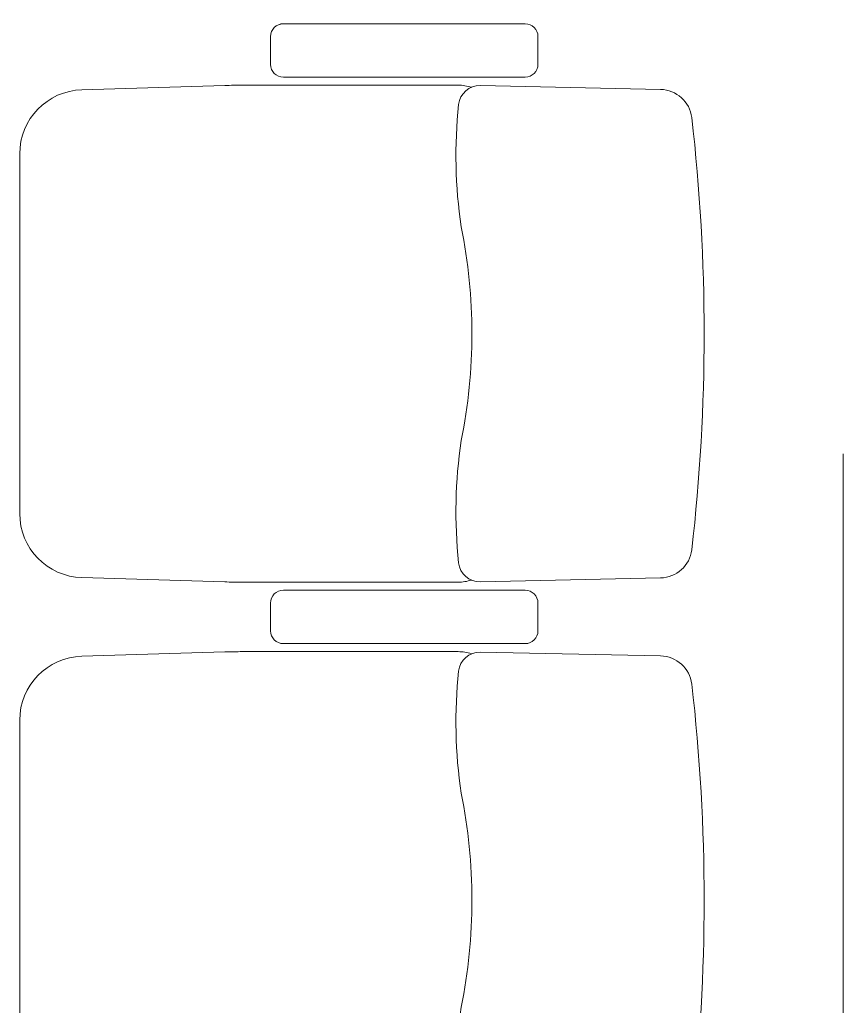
# Model space of a CAD drawing. Header units: millimetres. Extents: x 48966 to 155647, y -43515 to 30475.
# Drawn here: x 109561 to 110332, y -2722 to -1799 of the extents above; entities that cross this region are included whole.
import ezdxf

# ---------------------------------------------------------------- set-up
doc = ezdxf.new("R2010")
doc.units = ezdxf.units.MM
doc.linetypes.add('Осевые', pattern=[6350, 1270, -952.5, 3175, -952.5])
doc.layers.add('Ломаная-1', color=7, linetype='Continuous', lineweight=9, true_color=0x656565)
doc.layers.add('Рассадка_партер_ТХ_К_dwg-1', color=7, linetype='Continuous', lineweight=9, true_color=0x656565)
doc.layers.add('Оси-2', color=7, linetype='Осевые', lineweight=9)

# ---------------------------------------------------------------- blocks, each defined once
blk = doc.blocks.new('Рассадка_партер_ТХ_К_dwg_A$C344E6C13-8379877-План 2-го этажа на отм_ 0_000')
at = {"layer": 'Ломаная-1'}
for p, q in [((167.44, 575), (393.5, 575)), ((155.44, 537), (155.44, 563)), ((405.5, 537), (405.5, 563)), ((40.67, 513.5), (209.3, 517.12)), ((167.44, 525), (393.5, 525)), ((431.82, 517.5), (229.94, 517.5)), ((448.32, 517.25), (581.87, 513.25)), ((640.07, 116.73), (640.07, 453.27)), ((40.67, 56.5), (209.3, 52.88)), ((581.87, 56.75), (448.32, 52.75)), ((431.82, 52.5), (229.94, 52.5)), ((167.44, 45), (393.5, 45)), ((155.44, 7), (155.44, 33)), ((405.5, 7), (405.5, 33)), ((167.44, -5), (393.5, -5))]:
    blk.add_line(p, q, dxfattribs=at)
for centre, radius, start, end in [((167.44, 563), 12, 90, 180), ((393.5, 563), 12, 0, 90), ((167.44, 537), 12, 180, 270), ((393.5, 537), 12, 270, 360), ((209.73, 497.12), 20, 6.40313, 91.2274), ((229.94, 477.5), 40, 90, 108.04995), ((431.82, -32.5), 550, 88.28164, 90), ((41.31, 483.51), 30, 91.2274, 172.94441), ((580.07, 453.27), 60, 360, 88.28164), ((-214.81, 451.67), 446.96, 351.42184, 6.12423), ((1777.06, 285), 1777.06, 173.46665, 186.53335), ((722.15, 285), 505, 168.57881, 191.42119), ((-214.81, 118.33), 446.96, 353.87577, 8.57816), ((580.07, 116.73), 60, 271.71836, 0), ((41.31, 86.49), 30, 187.05559, 268.7726), ((209.73, 72.88), 20, 268.7726, 353.59687), ((229.94, 92.5), 40, 251.95005, 270), ((431.82, 602.5), 550, 270, 271.71836), ((167.44, 33), 12, 90, 180), ((393.5, 33), 12, 0, 90), ((167.44, 7), 12, 180, 270), ((393.5, 7), 12, 270, 0)]:
    blk.add_arc(centre, radius, start, end, dxfattribs=at)
blk = doc.blocks.new('Рассадка_партер_ТХ_К_dwg_Сидения_партер _по П__dwg-6688590-План 2-го этажа на отм_ 0_000-8379879-План 2-го этажа на отм_ 0_000')
at = {"layer": 'Ломаная-1'}
for p, q in [((31246.51, 21969.41), (31020.45, 21969.41)), ((31008.45, 21931.41), (31008.45, 21957.41)), ((31258.51, 21931.41), (31258.51, 21957.41)), ((31246.51, 21919.41), (31020.45, 21919.41))]:
    blk.add_line(p, q, dxfattribs=at)
for centre, start, end in [((31020.45, 21957.41), 90, 180), ((31246.51, 21957.41), 360, 90), ((31020.45, 21931.41), 180, 270), ((31246.51, 21931.41), 270, 360)]:
    blk.add_arc(centre, 12, start, end, dxfattribs=at)
at = {"rotation": 180}
for p in [(31413.95, 21964.41), (31413.95, 21434.41)]:
    blk.add_blockref('Рассадка_партер_ТХ_К_dwg_A$C344E6C13-8379877-План 2-го этажа на отм_ 0_000', p, dxfattribs=at)
blk = doc.blocks.new('Рассадка_партер_ТХ_К_dwg-8379875-План 2-го этажа на отм_ 0_000')
blk.add_blockref('Рассадка_партер_ТХ_К_dwg_Сидения_партер _по П__dwg-6688590-План 2-го этажа на отм_ 0_000-8379879-План 2-го этажа на отм_ 0_000', (-26490.78, -9322.12))

msp = doc.modelspace()

# ---------------------------------------------------------------- linework, layer by layer
at = {"layer": 'Оси-2'}
msp.add_line((110331.62, 25417.12), (110331.62, -41737.83), dxfattribs=at)

# ---------------------------------------------------------------- block references
at = {"layer": 'Рассадка_партер_ТХ_К_dwg-1'}
msp.add_blockref('Рассадка_партер_ТХ_К_dwg-8379875-План 2-го этажа на отм_ 0_000', (105278.35, -14450.17), dxfattribs=at)

doc.saveas('drawing.dxf')
